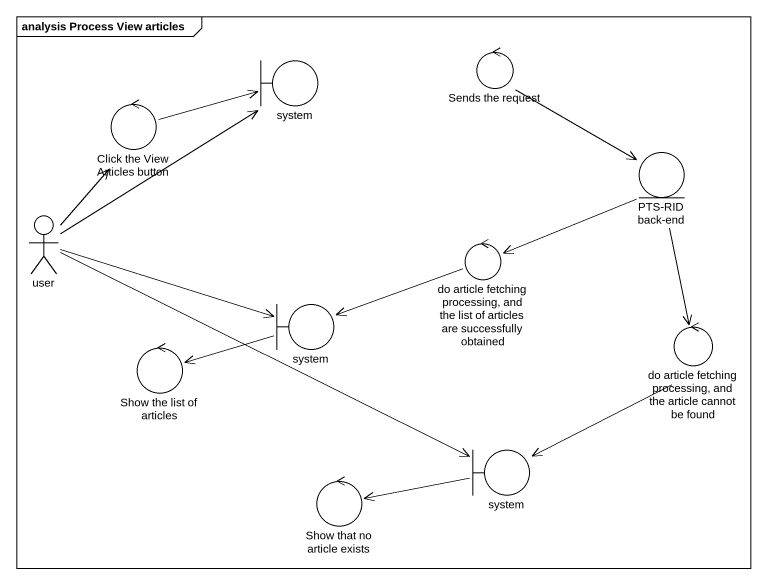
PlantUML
@startuml
mainframe analysis Process View articles
control "Sends the request" as Sends_the_request
boundary system
control "Click the View Articles button" as Click_the_View_Articles
entity "PTS-RID back-end" as PTS_RID_back_end
actor user
control "do article fetching processing, and the list of articles are successfully obtained" as do_article_fetching
boundary "system" as system_2
control "do article fetching processing, and the article cannot be found" as do_article_fetching_2
control "Show the list of articles" as Show_the_list_of_articles
boundary "system" as system_3
control "Show that no article exists" as Show_that_no_article_exists
Sends_the_request --> PTS_RID_back_end
Click_the_View_Articles -right-> system
PTS_RID_back_end -left-> do_article_fetching
PTS_RID_back_end --> do_article_fetching_2
user -up-> system
user -up-> Click_the_View_Articles
user -right-> system_2
user -right-> system_3
do_article_fetching -left-> system_2
system_2 -left-> Show_the_list_of_articles
do_article_fetching_2 --> system_3
system_3 -left-> Show_that_no_article_exists
@enduml
